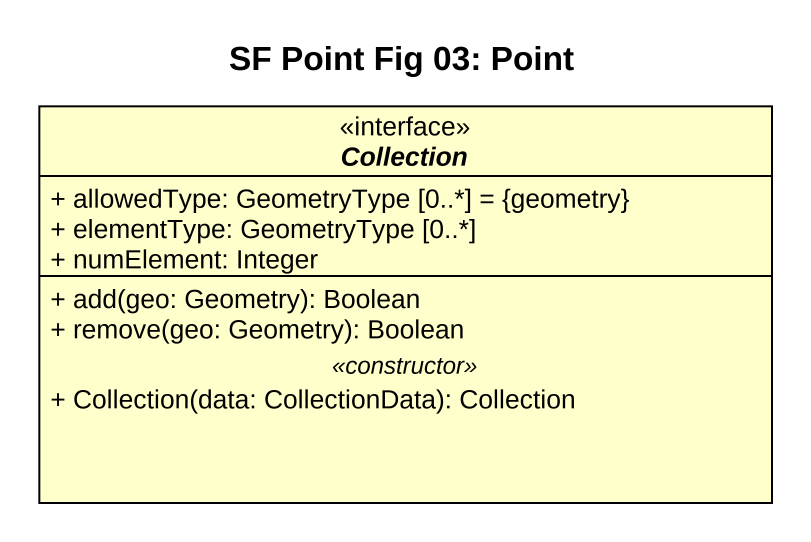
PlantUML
@startuml
title SF Point Fig 03: Point
hide circle
hide empty members
skinparam classAttributeIconSize 0
interface Collection {
  + allowedType: GeometryType [0..*] = {geometry}
  + elementType: GeometryType [0..*]
  + numElement: Integer
  --
  + add(geo: Geometry): Boolean
  + remove(geo: Geometry): Boolean
  .. <<constructor>> ..
  + Collection(data: CollectionData): Collection
}
@enduml
